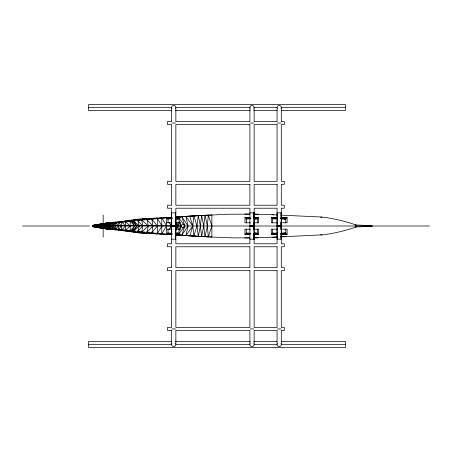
<?xml version="1.0" encoding="UTF-8"?>
<svg xmlns="http://www.w3.org/2000/svg" width="452" height="452" viewBox="0 0 452 452"><rect width="100%" height="100%" fill="white"/><g stroke="black" fill="none" stroke-linecap="round" stroke-linejoin="round"><path stroke-width="0.68" d="M93.666 226.147L93.666 225.853M94.383 226.243L94.383 225.757M94.621 226.277L94.621 225.723M94.824 226.305L94.824 225.695M94.988 226.328L94.988 225.672M95.135 226.345L95.135 225.655M95.304 226.367L95.304 225.633M95.474 226.39L95.474 225.61M95.587 226.407L95.587 225.593M95.711 226.424L95.711 225.576M95.83 226.441L95.914 225.548M95.988 226.463L95.914 226M96.05 226.469L96.05 225.531M96.112 226.48L96.112 226M96.355 226.508L96.355 225.492M96.479 226L96.581 226.548L96.66 225.446L96.7 226.559M96.79 226.571L96.79 225.429M96.903 226.588L96.903 225.412M96.982 226.599L96.982 225.401M97.101 226.61L97.101 225.39M97.236 226.633L97.236 225.367M97.333 226.644L97.333 225.356M97.626 226.684L97.626 226M97.779 226.701L97.688 225.311M97.847 226.712L97.847 226M97.915 226L97.915 226.723L97.881 225.282M98.061 226.74L98.061 225.26M98.118 226.751L98.118 225.249M98.231 226.763L98.259 225.232M98.338 226.78L98.355 225.22M98.406 226.791L98.406 226M98.525 226.802L98.446 225.203M98.592 226.814L98.592 226M98.717 226.831L98.717 225.169M98.796 226L98.796 226.842L98.841 225.152M98.903 226.853L98.903 225.147M98.994 226.87L98.994 225.13M99.056 226.876L99.107 225.119M99.107 226L99.141 226.887L99.208 225.102M99.208 226.898L99.208 226M99.367 226.921L99.367 225.079M99.536 226.944L99.536 225.056L102.598 224.644L102.598 227.356L98.316 227.124L96.542 226.537L96.542 225.463L98.316 224.876L99.536 225.056M99.717 226.966L99.717 225.034M99.982 227L99.982 225M100.242 227.04L100.242 224.96M100.474 227.068L100.474 224.932M100.604 227.085L100.604 224.915M100.751 227.107L100.751 224.893M100.881 227.124L100.881 224.876M101.028 227.141L101.028 224.859M101.35 227.186L101.35 224.813M101.463 227.203L101.463 224.797M101.79 227.249L101.79 224.751M102.282 227.316C102.711 217.344 101.773 233.944 102.361 224.678L131.922 221.135L171.76 217.231L140.143 218.971L121.718 221.531L108.214 222.779L103.514 224.525L94.112 225.158C93.626 225.073 92.27 225.898 92.909 226.045L131.922 230.865L171.76 234.769L140.143 233.029L121.718 230.469L108.214 229.22L103.514 227.475L94.112 226.842C93.626 226.927 92.27 226.102 92.909 225.955L102.203 224.644L102.067 227.362L102.112 224.644M102.457 227.339L102.457 224.661M102.734 227.373L102.689 224.633M102.824 227.384L102.785 224.621M102.949 227.401L102.949 224.599M103.033 227.412L103.033 224.587M103.079 226L103.079 227.418L103.079 224.582M103.242 227.435L103.242 224.565M103.35 227.452L103.35 224.548M103.514 224.525L103.514 227.475M171.619 121.582L167.511 121.582L167.511 124.571L171.619 124.571L171.619 181.325L167.511 181.325L167.511 184.314L171.619 184.314L171.619 205.225L167.511 205.225L167.511 208.214L171.619 208.214L171.624 239.159L171.619 243.786L167.511 243.786L167.511 246.775L171.619 246.775L171.619 267.686L167.511 267.686L167.511 270.675L171.619 270.675L171.619 327.429L167.511 327.429L167.511 330.418L171.619 330.418M171.619 225.955L171.624 212.841L175.885 212.892M175.602 225.955L175.608 222.808L180.359 222.808M175.817 233.379L177.676 233.136L175.608 233.548L175.608 239.108L175.885 226.045L171.619 226.045M175.862 222.808L175.602 212.841L175.608 218.452L177.676 218.864L175.817 218.621M281.302 330.418L284.291 330.418L284.291 327.429L281.302 327.429L281.302 270.675L284.291 270.675L284.291 267.686L281.302 267.686L281.302 246.775L284.291 246.775L284.291 243.786L281.302 243.786L281.302 226.045L277.07 226.045L277.07 243.786L254.137 243.786L254.137 226.045L249.905 226.045M254.109 222.808L254.137 208.214L277.07 208.214L277.07 225.955M281.025 212.841L281.302 225.955L281.302 208.214L284.291 208.214L284.291 205.225L281.302 205.225L281.302 184.314L284.291 184.314L284.291 181.325L281.302 181.325L281.302 124.571L284.291 124.571L284.291 121.582L281.302 121.582M280.918 222.808L287.093 222.808L287.093 217.548L285.777 218.864L281.28 218.864L281.302 212.841L277.11 212.841L277.11 239.159L281.302 239.159L281.28 229.192M175.885 239.159L171.619 239.159M249.945 239.159L254.131 239.159L254.131 233.13L257.295 233.136L258.612 234.452L254.041 234.452M167.573 217.548L166.76 217.853L166.579 226L166.76 234.147L167.573 234.452M104 227.531L104 224.469M110.299 229.023L108.214 229.22L108.028 228.045L108.214 222.779L110.299 222.977M171.619 226L181.45 226L94.112 225.158L108.214 222.779L104.661 224.384L104.661 227.616L108.214 229.22L107.593 227.994L107.593 224.006L108.214 222.779L104.429 224.412L104.429 227.588L108.214 229.22L108.689 226L108.214 222.779L94.428 225.141L92.626 226L94.428 226.859L108.214 229.22L110.39 226L108.214 222.779L107.101 224.068L106.666 227.876L106.118 224.198L108.214 222.779L110.683 223.616L112.136 226L112.175 228.576L112.661 229.633L115.74 226L112.661 222.367L112.175 223.424L112.136 226L109.802 229.367L112.175 228.576L113.763 226L112.175 223.424L109.802 222.633L110.683 223.616L110.39 226L110.683 228.384L108.214 229.22L94.112 226.842L107.847 229.164M106.118 224.198L106.118 227.802L108.214 229.22L107.101 227.932L106.666 224.124L106.118 227.802M204.988 236.662L208.327 236.876L211.875 226L208.327 215.124L207.361 226L204.976 236.724M102.208 227.305L101.853 227.362M104.904 227.65L105.446 224.282L108.214 222.779M109.192 228.198L109.491 226L109.192 223.802M175.63 234.82L189.812 235.871L192.789 226L193.868 215.96L198.349 215.61L196.948 226L193.868 236.113L175.483 234.825M175.63 217.18L189.812 216.129L192.789 226L193.868 236.04L198.349 236.39L200.36 226L201.648 215.44L198.349 215.711L200.36 226L201.648 236.56L198.349 236.289L196.948 226L193.868 215.886L175.483 217.175M107.101 227.932L107.593 226L107.101 224.068M128.244 220.474L125.673 221.836L129.82 220.254L130.193 221.327L134.724 226L130.193 230.673L131.922 232.034L131.922 230.865L136.99 226L131.922 221.135L133.662 219.728L133.662 220.955L139.261 226L133.662 231.045L136.498 232.61L137.753 231.469L139.261 226L137.753 220.531L136.498 219.389L133.662 220.955L136.99 226L133.662 231.045L133.662 232.272L131.922 230.865L134.724 226L131.922 221.135L131.922 219.966L130.193 221.327L130.193 230.673L129.82 231.746L125.673 230.164L130.193 226L125.673 221.836L127.153 220.649M107.593 227.994L108.169 226L107.593 224.006M108.028 228.045L108.689 226L108.028 223.955M178.467 233.724L177.998 235.012L181.772 235.379L184.857 226L181.772 216.621L177.998 216.988L178.467 218.276M179.647 230.503L181.297 226L179.647 221.497M249.86 234.452L244.984 234.452L246.3 233.136L249.967 233.136L250.188 233.548M94.428 226.859L94.428 225.141M280.918 229.192L287.093 229.192L287.093 234.452L285.777 233.136L281.28 233.136L281.234 239.159M102.282 224.684L101.853 224.638M171.726 218.621L171.72 222.808M277.093 233.136L277.353 233.548M176.483 229.119L177.732 226L176.483 222.881M254.064 212.841L254.137 225.955L254.131 212.892L249.945 212.841M108.469 228.102L109.491 226L108.469 223.898M171.76 234.769L166.76 234.147L167.387 232.983M169.268 229.492L171.144 226L169.268 222.508M140.143 218.971L137.753 220.531L144.906 218.61L141.843 220.101L142.578 226L137.753 231.469L144.906 233.39L141.843 231.899L142.578 226L137.753 220.531L138.538 219.152M134.459 219.621L133.662 220.955L135.476 219.508M181.772 235.289L187.987 226L185.93 216.44L192.789 226L185.93 235.56L187.987 226L181.772 216.711M175.743 228.853L177.732 226L175.743 223.147M177.998 235.012L178.806 233.95M179.613 232.887L184.857 226L179.613 219.113M178.642 229.277L181.297 226L178.642 222.723M180.359 217.548L179.043 218.864L179.043 222.808M167.172 234.017L168.048 233.136L168.048 229.192M106.536 223.548L106.83 223.305L105.452 223.508M250.188 218.452L249.928 218.864L246.3 218.864L244.984 217.548L249.86 217.548M277.353 218.452L277.093 218.864M171.98 218.446L171.72 218.864L168.048 218.864L167.172 217.983M250.227 218.446L249.967 218.864M277.398 218.446L277.138 218.864L272.618 218.864L271.302 217.548L271.302 222.808L277.483 222.808M120.582 221.638L118.887 222.621L118.441 226L118.887 230.209L115.74 229.006L118.441 226L115.74 222.994L118.887 221.791L118.887 222.621L121.147 226L122.034 229.757L123.904 230.842L118.887 229.379L121.147 226L122.034 222.243L123.904 221.158L118.887 222.621L121.718 221.531L123.097 221.729M94.18 225.785L95.654 225.056L96.598 225.458L96.434 226.52M128.786 220.395L125.673 221.836L129.3 220.322M107.847 222.836L93.717 225.22L104.067 223.706M171.76 217.231L166.76 217.853L167.387 219.017M96.581 226.548L95.654 226.944L94.18 226.215M137.753 220.531L142.996 218.706L144.352 219.05M122.419 221.407L118.887 222.621L123.125 221.282M144.352 232.949L142.996 233.294L137.753 231.469L138.538 232.848M175.472 233.656L177.676 233.136L175.873 233.554M253.725 233.656L255.928 233.136L253.854 233.548L253.854 239.159L253.854 233.548L255.928 233.136L253.521 233.69M94.112 225.158L107.486 222.943M175.608 233.673L179.043 233.136L180.359 234.452M253.86 233.673L257.295 233.136L257.295 229.192M104.169 223.7L93.53 225.282L101.745 224.186M105.497 223.503L106.83 223.305M282.054 233.396L281.025 233.548L281.025 239.159M172.048 218.288L168.048 218.864L168.048 222.808M250.295 218.288L246.3 218.864L246.3 222.808M123.097 230.271L121.718 230.469L118.887 229.379L120.582 230.362M198.349 215.711L227.226 214.259L250.029 214.107L244.696 214.067M98.903 224.599L93.349 225.362L96.073 225.039M100.293 224.407L101.677 224.215M103.118 224.006L104.485 223.819M167.573 217.485L161.765 218.259L161.765 234.226L157.454 233.356L162.014 226L157.454 218.644L161.765 217.774L166.579 226L161.765 233.74L167.573 234.515M320.592 217.22L323.53 217.226A164.183 164.183 0 0 1 356.001 224.983L356.001 227.017A164.183 164.183 0 0 1 323.53 234.774L280.664 236.882M95.937 225.113L93.174 225.458L95.886 225.181M277.302 218.288L272.618 218.864L272.618 222.808M281.093 233.712L285.777 233.136L285.777 229.192M97.434 224.876L98.796 224.717M175.483 217.129L177.998 216.853L177.998 218.378M171.698 234.452L166.737 234.452L172.048 233.876M250.436 229.192L244.984 229.192L244.984 234.452L250.295 233.876M280.686 233.695L285.777 233.136L281.302 233.198M175.658 217.994L179.693 217.61M253.911 217.994L258.612 217.548L258.612 222.808L253.843 222.808L253.854 225.876M166.737 234.452L171.924 233.995M244.984 234.452L250.176 233.995M285.777 233.136L281.127 233.464M175.749 217.932L179.043 217.655L175.817 217.915M253.996 217.932L258.612 217.548L257.295 218.864L257.295 222.808M254.069 217.915L258.612 217.548L254.041 217.548M281.093 218.022L287.093 217.548L280.918 217.548M277.308 233.983L271.302 234.452L271.302 229.192L277.483 229.192M166.76 217.853L172.218 217.44M277.217 234.04L271.302 234.452L272.618 233.136L277.138 233.136L277.398 233.554M277.641 234.017L271.302 234.452L277.483 234.452M204.988 215.338L208.327 215.124M175.483 217.005L199.609 215.536M189.812 216.186L211.875 214.96L211.875 237.04L232.401 237.865L250.029 237.893L244.696 237.933M277.223 237.04L253.742 237.848M271.957 237.277L277.37 237.029M280.754 236.871L286.167 236.628M355.187 227.028L372.278 226.226L372.278 225.774L369.685 225.554L355.187 224.972M171.907 123.046L175.568 123.046M250.188 123.046L253.854 123.046M277.353 123.046L281.02 123.046M175.568 328.954L171.907 328.954M253.854 328.954L250.188 328.954M281.02 328.954L277.353 328.954M251.47 225.955L250.12 225.977L251.47 226.045M278.641 225.955L278.065 225.96M363.448 225.695L369.685 225.554L369.685 226.446L363.589 226.322M363.493 225.684L369.685 225.554L363.589 225.678M254.109 237.803L258.273 237.741M176.529 224.294L178.608 224.271M251.95 226.045L253.99 226.011L251.95 225.955M279.121 226.045L281.161 226.011L279.121 225.955M88.575 107.536L171.619 107.536M175.856 107.536L249.905 107.536M254.137 107.536L277.07 107.536M281.302 107.536L345.486 107.536M171.862 110.525L88.575 110.525L88.575 104.553L345.486 104.553L345.486 110.525L281.263 110.525M175.393 110.525L250.205 110.525M253.736 110.525L277.025 110.525M175.856 121.582L249.905 121.582M254.137 121.582L277.07 121.582M172.048 218.124L166.737 217.548L171.698 217.548M277.483 217.548L271.302 217.548L277.308 218.017M254.109 218.864L257.295 218.864L253.86 218.327M166.737 222.808L171.98 222.808M250.436 222.808L244.984 222.808L244.984 217.548L250.176 218.005M22.6 226L89.406 226M92.626 226L171.144 226M183.077 226L429.4 226M166.737 229.192L171.98 229.192M175.602 226.045L175.602 229.192L180.359 229.192M253.854 229.192L253.854 226.045L253.854 229.192L258.612 229.192L258.612 234.452L254.069 234.085M175.862 233.136L179.043 233.136L179.043 229.192M280.918 234.452L287.093 234.452L281.093 233.978M175.856 330.418L249.905 330.418M254.137 330.418L277.07 330.418M171.862 341.475L88.575 341.475L88.575 347.447L345.486 347.447L345.486 341.475L281.263 341.475M175.393 341.475L250.205 341.475M253.736 341.475L277.025 341.475M88.575 344.464L171.619 344.464M175.856 344.464L249.905 344.464M254.137 344.464L277.07 344.464M281.302 344.464L345.486 344.464M174.246 225.955L171.873 225.977L175.743 226.011L174.76 225.96M278.065 226.04L278.641 226.045M281.302 218.802L285.777 218.864L285.777 222.808M254.109 214.197L258.273 214.259M363.493 226.316L369.685 226.446L363.448 226.305M253.742 214.152L273.782 214.796M271.957 214.723L277.223 214.96M280.754 215.129L321.988 217.039M175.483 234.995L211.875 237.04L189.812 235.814M281.093 218.288L285.777 218.864L281.234 218.621L281.234 212.841M277.641 217.983L271.302 217.548L277.217 217.96M281.127 218.536L285.777 218.864L280.686 218.305M166.76 234.147L172.218 234.56M175.817 234.085L179.065 234.351L175.749 234.068M253.996 234.068L258.612 234.452L253.911 234.006M285.777 218.864L281.02 218.452L282.054 218.604M166.737 217.548L171.924 218.005M175.658 234.006L179.693 234.39M95.886 226.819L93.174 226.542L95.937 226.887M244.984 217.548L250.295 218.124M175.483 234.87L177.998 235.147L177.998 233.622M96.073 226.96L93.349 226.638L98.903 227.401M97.434 227.124L98.796 227.283M277.302 233.712L272.618 233.136L272.618 229.192M320.592 234.78L321.988 234.961M101.745 227.814L93.53 226.718L104.169 228.3M103.118 227.994L104.485 228.181M100.293 227.593L101.677 227.785M198.349 236.289L199.609 236.464M250.295 233.712L246.3 233.136L246.3 229.192M172.048 233.712L168.048 233.136L171.72 233.136L171.72 229.192M104.067 228.294L93.717 226.78L107.486 229.057M105.452 228.492L106.83 228.695L106.536 228.452M105.497 228.497L106.83 228.695M175.608 218.327L179.043 218.864L175.862 218.864L175.885 225.955M253.521 218.31L255.928 218.864L253.854 218.452L253.854 212.841L253.854 218.452L255.928 218.864L253.725 218.344M175.873 218.446L177.676 218.864L175.472 218.344M123.125 230.718L118.887 229.379L122.419 230.593M129.3 231.678L125.673 230.164L127.153 231.351M128.786 231.605L125.673 230.164L128.244 231.526M108.214 229.22L105.446 227.718L104.904 224.35M137.753 231.469L140.143 233.029M171.766 233.385L171.726 233.379M135.476 232.492L133.662 231.045L134.459 232.379M177.998 216.988L178.806 218.05M254.109 233.136L254.064 239.159M204.976 215.276L207.361 226L208.327 236.842M254.086 239.159L254.064 226.045L254.064 229.192M175.862 229.192L175.862 230.921M175.608 226.124L175.608 229.192M102.824 224.616L102.824 226M95.988 225.537L95.988 226M281.302 108.48L281.302 121.209M281.302 330.791L281.302 343.52M281.234 222.621L281.234 225.955M281.234 226.045L281.234 229.379M277.07 108.48L277.07 121.209M277.07 330.791L277.07 343.52M254.137 108.48L254.137 121.209M254.137 330.791L254.137 343.52M254.064 222.808L254.064 225.955M249.905 108.48L249.905 121.209M249.905 330.791L249.905 343.52M177.998 222.537L177.998 229.463M175.856 108.48L175.856 121.209M175.817 225.955L175.856 208.214L249.905 208.214L249.905 243.786L175.856 243.786L175.856 226.045M175.856 330.791L175.856 343.52M171.619 108.48L171.619 121.209M171.619 330.791L171.619 343.52M171.144 222.729L171.144 229.271M103.158 214.96L103.158 223.932M103.158 228.068L103.158 237.04M101.638 224.774L101.638 227.226M101.191 224.836L101.191 227.164M98.638 225.181L98.638 226.819M98.525 225.198L98.485 226.797M97.965 225.271L97.971 226M97.779 225.299L97.734 226M97.564 225.328L97.564 226.672M96.276 225.497L96.276 226M96.191 225.514L96.191 226.486M93.892 225.825L93.892 226.175M175.574 343.418A2.119 2.107 0 0 1 173.737 346.582A2.119 2.107 0 0 1 171.901 343.418M253.86 343.418A2.119 2.107 0 0 1 252.018 346.582A2.119 2.107 0 0 1 250.182 343.418M281.025 343.418A2.119 2.107 0 0 1 279.189 346.582A2.119 2.107 0 0 1 277.353 343.418M250.182 108.599A2.119 2.107 0 0 1 252.018 105.435A2.119 2.107 0 0 1 253.86 108.599M277.353 108.599A2.119 2.107 0 0 1 279.189 105.435A2.119 2.107 0 0 1 281.025 108.599M171.901 108.599A2.119 2.107 0 0 1 173.737 105.435A2.119 2.107 0 0 1 175.574 108.599M97.429 226L97.429 226.655L97.496 225.333L97.429 226M281.025 226.045L281.025 229.458L281.02 226.045M281.02 222.542L281.02 225.955L281.025 222.542M204.971 215.344L203.756 226L201.648 236.475L204.988 236.718L203.756 226L201.648 215.525L204.971 215.344M152.9 226L151.793 233.735L146.815 232.379L148.346 226L146.815 218.514L141.843 220.101L148.346 226L141.843 231.899L146.815 233.486L146.815 232.379L152.9 226L151.793 218.265L146.815 219.621L152.9 226M105.96 226L105.446 227.718L105.446 224.282L105.96 226M157.454 226L151.793 232.853L157.454 234.012L157.454 217.988L151.793 219.147L157.454 226M125.673 226L122.034 229.757L125.673 231.119L125.673 220.881L122.034 222.243L125.673 226M115.74 222.085L113.763 223.231L113.763 228.768L115.74 229.915L115.74 222.085M249.905 124.571L175.856 124.571L175.856 181.325L249.905 181.325L249.905 124.571M277.07 124.571L254.137 124.571L254.137 181.325L277.07 181.325L277.07 124.571M249.905 184.314L175.856 184.314L175.856 205.225L249.905 205.225L249.905 184.314M277.07 184.314L254.137 184.314L254.137 205.225L277.07 205.225L277.07 184.314M249.905 246.775L175.856 246.775L175.856 267.686L249.905 267.686L249.905 246.775M277.07 246.775L254.137 246.775L254.137 267.686L277.07 267.686L277.07 246.775M249.905 270.675L175.856 270.675L175.856 327.429L249.905 327.429L249.905 270.675M277.07 270.675L254.137 270.675L254.137 327.429L277.07 327.429L277.07 270.675M182.179 227.548A1.791 1.791 0 0 0 184.862 226A1.791 1.791 0 0 0 182.179 224.452A1.791 1.791 0 0 0 182.179 227.548"/></g></svg>
